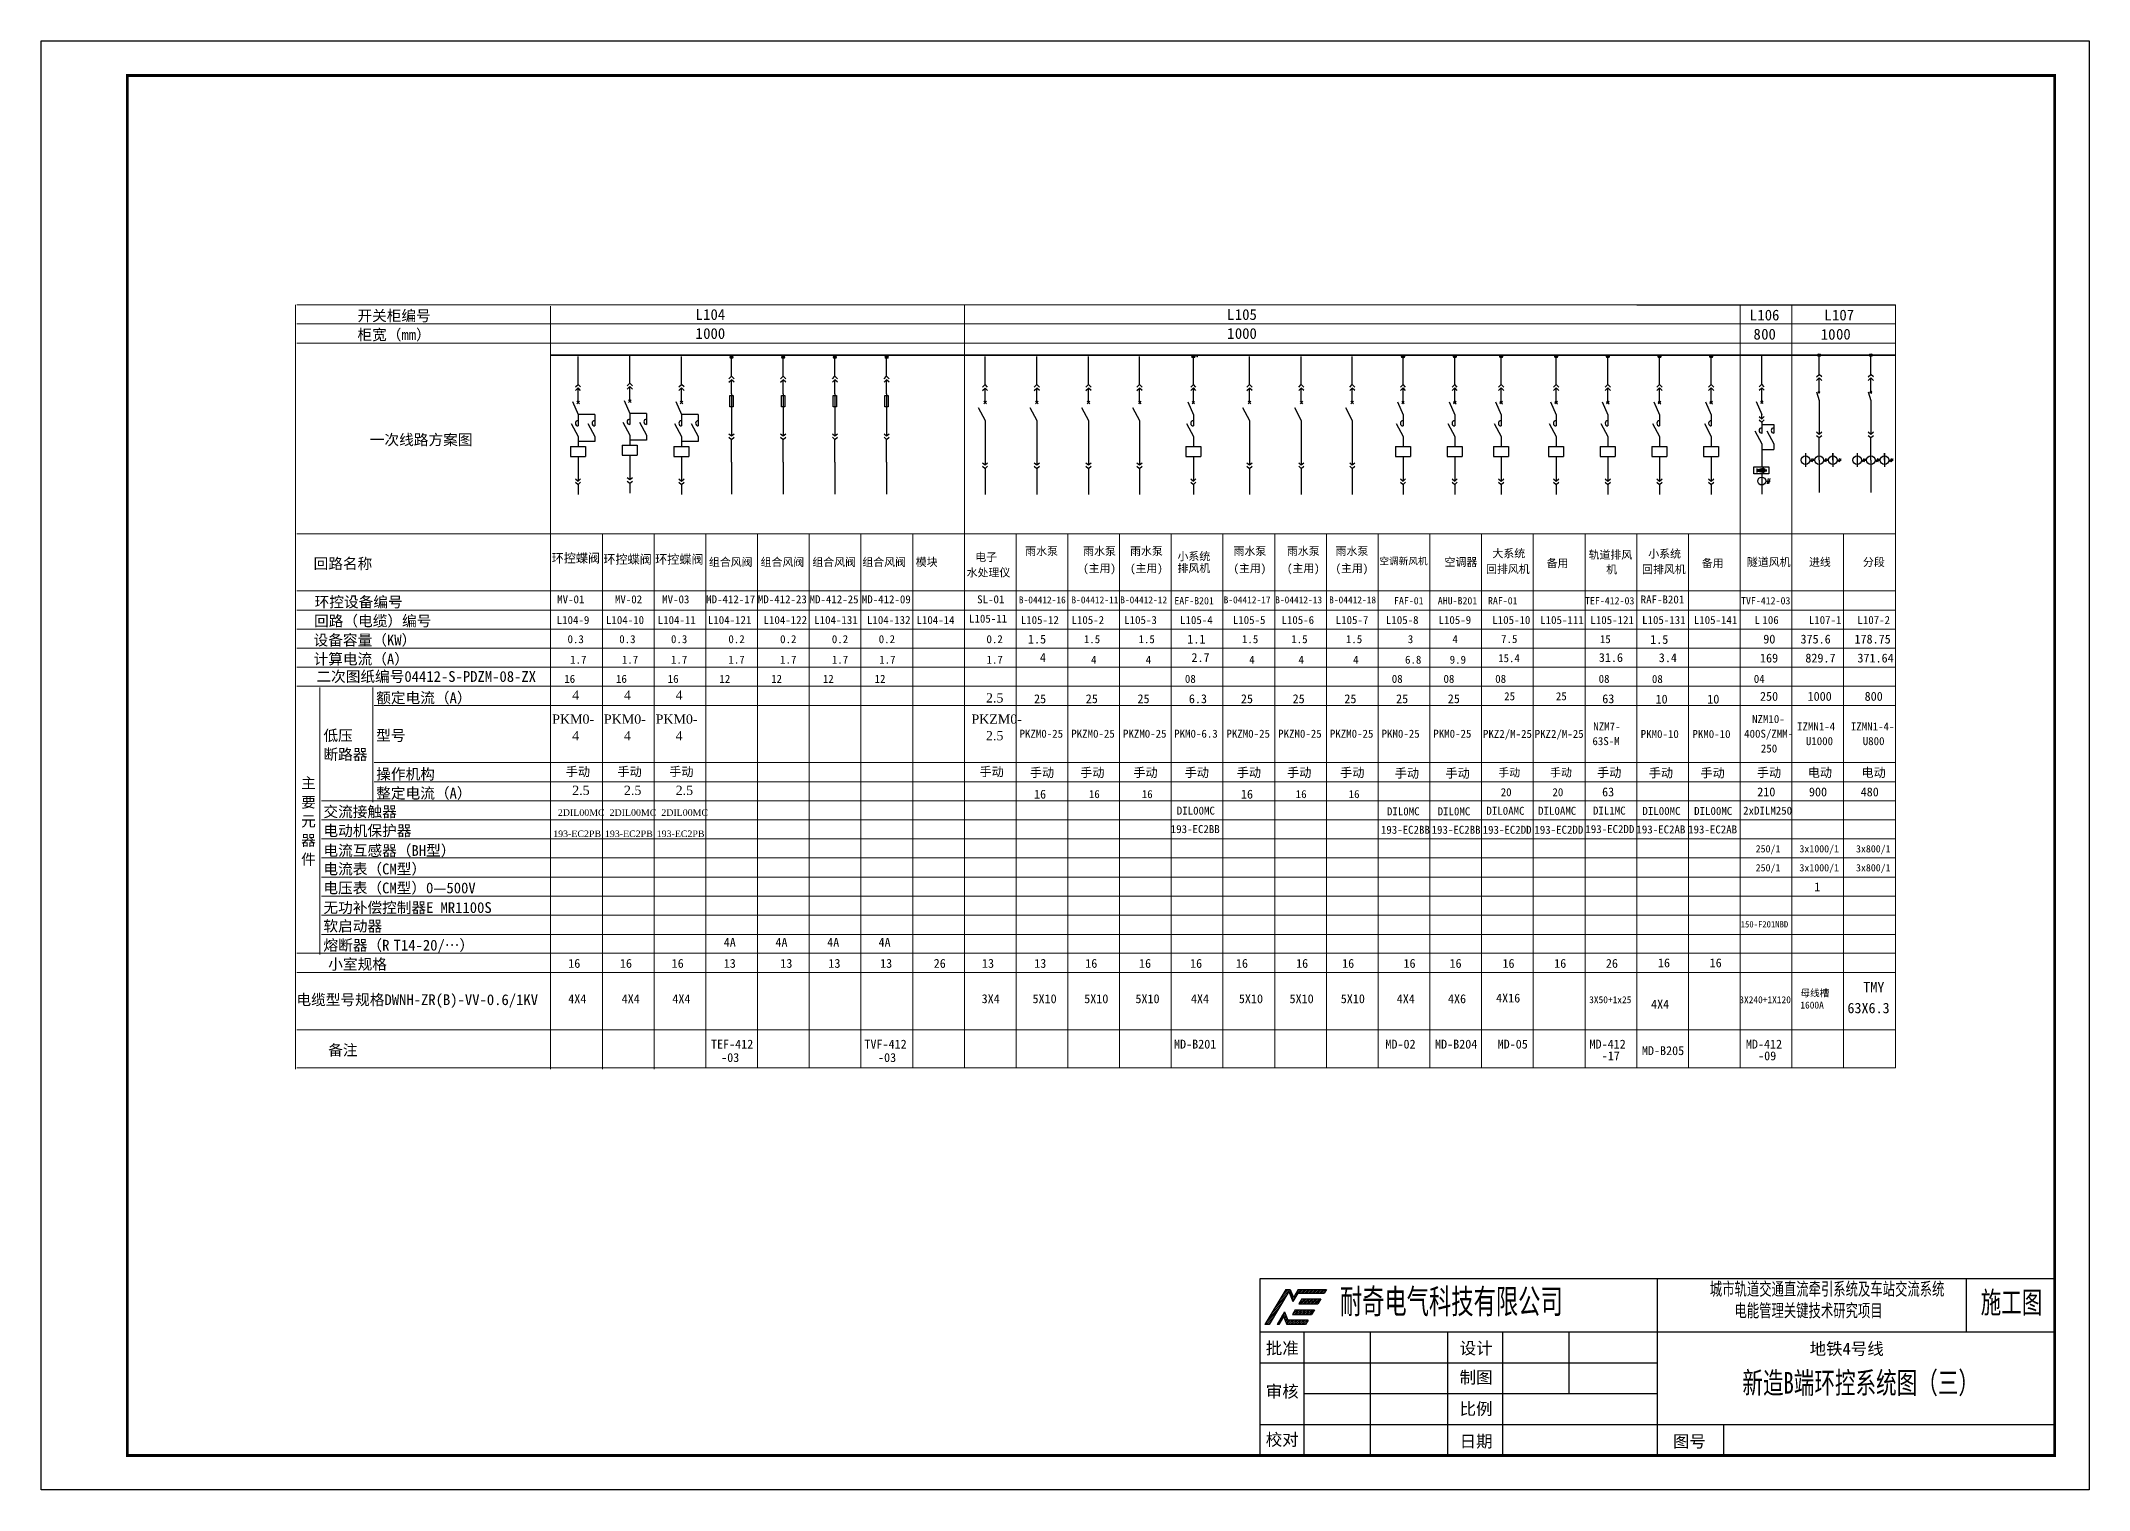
# Model space of a CAD drawing. Extents: x 816817 to 1086334, y -240990 to -224121.
# Drawn here: x 1074454 to 1086334, y -240990 to -232590 of the extents above; entities that cross this region are included whole.
import ezdxf
from ezdxf.enums import TextEntityAlignment as Align

# ---------------------------------------------------------------- set-up
doc = ezdxf.new("R2010")
doc.units = 0
doc.header["$LTSCALE"] = 100
doc.header["$MEASUREMENT"] = 0
doc.linetypes.add('AUSGEZOGEN', pattern=[0])
doc.linetypes.add('CONTINOUS', pattern=[2.5, 1.25, 0.25, 0.25, 0.25, 0.25, 0.25])
doc.layers.get('0').update_dxf_attribs({"color": 252, "linetype": 'CONTINUOUS'})
for name, color, linetype in [('SINGLELINE', 7, 'CONTINUOUS'), ('图框', 4, 'CONTINUOUS'), ('文字', 7, 'CONTINUOUS'), ('标注 @ 100', 7, 'CONTINUOUS')]:
    doc.layers.add(name, color=color, linetype=linetype)
doc.styles.add('HT', font='simhei.ttf')
doc.styles.get("Standard").update_dxf_attribs({"font": 'COMPLEX', "width": 0.666667, "bigfont": 'DXT'})
doc.styles.add('WEN', font='', dxfattribs={"width": 0.7})
doc.styles.add('WMF-Times New Roman0', font='times.ttf')
doc.styles.add('WMF-宋体1', font='')
doc.styles.get('WEN').set_extended_font_data('SimSun')
doc.styles.get('WMF-宋体1').set_extended_font_data('SimSun')
pattern_1 = [(45, (965297.757, -248823.082), (-26.60573, 26.60573), [])]

# ---------------------------------------------------------------- blocks, each defined once
blk = doc.blocks.new('图框')
at = {"layer": '图框'}
h = blk.add_hatch(dxfattribs=at)
h.set_pattern_fill('ANSI31', color=5, scale=11.850767)
h.set_pattern_definition(pattern_1)
h.paths.add_polyline_path([(1013864, -235026), (1013937, -234905), (1013353, -234905), (1013257, -234665), (1013039, -235026), (1013091, -235026), (1013227, -234800), (1013318, -235026)], flags=17)
h.paths.add_polyline_path([(1012684, -235026), (1012807, -235026), (1013380, -234075), (1013493, -234358), (1013636, -234122), (1014409, -234122), (1014474, -234014), (1013649, -234014), (1013511, -234242), (1013420, -234014), (1013294, -234014)])
h = blk.add_hatch(dxfattribs=at)
h.set_pattern_fill('ANSI31', color=256, scale=11.850767)
h.set_pattern_definition(pattern_1)
h.paths.add_polyline_path([(1014312, -234282), (1013758, -234282), (1013666, -234434), (1014220, -234434)])
h.paths.add_polyline_path([(1014121, -234599), (1013567, -234599), (1013483, -234738), (1014037, -234738)])
h = blk.add_hatch(dxfattribs=at)
h.set_pattern_fill('ANSI31', color=3, scale=11.850767)
h.set_pattern_definition(pattern_1)
h.paths.add_polyline_path([(1013758, -234282), (1013666, -234434), (1014220, -234434), (1014312, -234282)])
h.paths.add_polyline_path([(1013567, -234599), (1013483, -234738), (1014037, -234738), (1014121, -234599)])
for p, q in [((1012536, -233704), (1012536, -238826)), ((1013294, -234014), (1012684, -235026)), ((1013294, -234014), (1013417, -234014)), ((1013420, -234014), (1013511, -234242)), ((1013649, -234014), (1013511, -234242)), ((1013649, -234014), (1014474, -234014)), ((1014474, -234014), (1014409, -234122)), ((1024062, -233704), (1024062, -238826)), ((1033026, -233704), (1033026, -235240)), ((1035587, -238826), (1035587, -233704)), ((1013380, -234075), (1012807, -235026)), ((1013380, -234075), (1013493, -234358)), ((1013567, -234599), (1013483, -234738)), ((1013636, -234122), (1013493, -234358)), ((1013567, -234599), (1014121, -234599)), ((1013636, -234122), (1014409, -234122)), ((1013758, -234282), (1013666, -234434)), ((1013666, -234434), (1014220, -234434)), ((1013758, -234282), (1014312, -234282)), ((1014121, -234599), (1014037, -234738)), ((1014312, -234282), (1014220, -234434)), ((1012807, -235026), (1012684, -235026)), ((1013257, -234665), (1013039, -235026)), ((1013091, -235026), (1013039, -235026)), ((1013227, -234800), (1013091, -235026)), ((1013227, -234800), (1013318, -235026)), ((1013257, -234665), (1013353, -234905)), ((1013864, -235026), (1013318, -235026)), ((1013937, -234905), (1013353, -234905)), ((1013483, -234738), (1014037, -234738)), ((1013937, -234905), (1013864, -235026)), ((1012536, -235240), (1024062, -235240)), ((1013817, -235240), (1013817, -238826)), ((1015737, -235240), (1015737, -238826)), ((1017985, -235240), (1017985, -237033)), ((1019579, -235240), (1019579, -238826)), ((1021500, -235240), (1021500, -237033)), ((1024062, -235240), (1035587, -235240)), ((1012536, -236137), (1024062, -236137)), ((1013817, -237033), (1024062, -237033)), ((1024062, -237033), (1024062, -237033)), ((1012536, -237930), (1024062, -237930)), ((1024062, -237930), (1035587, -237930)), ((1025982, -237930), (1025982, -238826)), ((1012536, -238826), (1035587, -238826))]:
    blk.add_line(p, q, dxfattribs=at)
at = {"layer": '图框', "lineweight": 30}
for p, q in [((1035587, -233704), (1012536, -233704)), ((1012536, -233704), (1012536, -238826))]:
    blk.add_line(p, q, dxfattribs=at)
at = {"layer": '图框', "linetype": 'CONTINOUS'}
for p, q in [((1017985, -237033), (1017985, -238826)), ((1021500, -238826), (1021500, -238826))]:
    blk.add_line(p, q, dxfattribs=at)
at = {"layer": '图框', "color": 0, "ltscale": 0.2, "style": 'HT'}
for s, p in [('批准', (1012711, -235889)), ('设计', (1018334, -235889)), ('地铁4号线', (1028485, -235907)), ('制图', (1018334, -236736)), ('审核', (1012711, -237145)), ('比例', (1018334, -237647)), ('校对', (1012711, -238539)), ('日期', (1018334, -238589)), ('图号', (1024520, -238589))]:
    blk.add_text(s, height=350, dxfattribs=at).set_placement(p)
at = {"layer": '图框', "color": 0, "insert": (1014858, -234002), "char_height": 711.05, "attachment_point": 1}
blk.add_mtext_dynamic_manual_height_columns('{\\fSimSun|b0|i0|c134|p2;耐奇电气科技有限公司}', width=8427.24, gutter_width=12.5, heights=[0], dxfattribs=at)
blk = doc.blocks.new('A$C5E747298')
at = {"color": 7, "lineweight": 0, "style": 'WMF-宋体1'}
blk.add_text('  二次图纸编号04412-S-PDZM-08-ZX', height=3.1179, dxfattribs=at).set_placement((1.42, 1.28))
blk = doc.blocks.new('X2')
at = {"layer": 'SINGLELINE'}
for p, q in [((150.76, 253.71), (151.5, 254.45)), ((150.76, 252.72), (151.5, 253.46)), ((152.24, 253.71), (151.5, 254.45)), ((152.24, 252.72), (151.5, 253.46)), ((150.76, 237.79), (151.5, 237.15)), ((151.5, 237.15), (152.24, 237.79)), ((150.76, 236.8), (151.5, 236.16)), ((151.5, 236.16), (152.24, 236.8)), ((151.5, 229.61), (151.5, 236.3)), ((151.5, 229.61), (151.5, 220.26))]:
    blk.add_line(p, q, dxfattribs=at)
at = {"layer": 'SINGLELINE', "color": 7}
for points in [[(151.5, 254.45), (151.5, 260)], [(151.5, 250.1), (151.5, 253.46)], [(151.5, 249.4), (151.5, 253.46)], [(151.5, 249.4), (151.5, 237.15)]]:
    blk.add_lwpolyline(points, dxfattribs=at)
at = {"layer": 'SINGLELINE'}
blk.add_lwpolyline([(151.01, 248.92), (151.99, 248.92), (151.99, 245.63), (151.01, 245.63)], close=True, dxfattribs=at)
at = {"layer": 'SINGLELINE', "color": 7, "linetype": 'AUSGEZOGEN'}
for radius in [0.396, 0.198]:
    blk.add_circle((151.5, 260), radius, dxfattribs=at)
blk = doc.blocks.new('1231')
at = {"layer": 'SINGLELINE', "linetype": 'Continuous'}
for p, q in [((135.36, 251.06), (136.11, 251.81)), ((135.36, 250.06), (136.11, 250.81)), ((136.86, 251.06), (136.11, 251.81)), ((136.86, 250.06), (136.11, 250.81)), ((133.9, 233.84), (138.26, 233.84)), ((136.11, 236.74), (136.11, 233.84)), ((133.9, 230.93), (138.26, 230.93)), ((135.36, 224.47), (136.11, 223.82)), ((135.36, 223.47), (136.11, 222.82)), ((136.11, 223.82), (136.86, 224.47)), ((136.11, 222.82), (136.86, 223.47)), ((136.11, 222.82), (136.11, 222.78)), ((136.11, 222.82), (136.11, 219.92))]:
    blk.add_line(p, q, dxfattribs=at)
for points in [[(136.11, 251.81), (136.11, 259.92)], [(136.11, 246.71), (136.11, 250.81)], [(136.11, 247.42), (136.11, 250.81)], [(134.48, 246.79), (136.11, 243.04)], [(136.48, 246.94), (135.73, 246.19)], [(135.73, 246.94), (136.48, 246.19)], [(134.11, 240.49), (136.11, 236.74)], [(136.11, 243.04), (136.11, 239.8)], [(133.9, 233.84), (133.9, 230.93)], [(138.26, 233.84), (138.26, 230.93)], [(136.11, 230.93), (136.11, 223.82)]]:
    blk.add_lwpolyline(points, dxfattribs=at)
for radius in [0.4, 0.2]:
    blk.add_circle((136.11, 259.92), radius, dxfattribs=at)
blk.add_arc((136.11, 240.57), 0.768, 90, 270, dxfattribs=at)
blk.add_point((136.11, 259.92), dxfattribs=at)
blk = doc.blocks.new('A$C2BD677FE')
at = {"layer": 'SINGLELINE'}
for p, q in [((4.46, 33.45), (5.2, 34.19)), ((4.46, 32.46), (5.2, 33.2)), ((5.94, 33.45), (5.2, 34.19)), ((5.94, 32.46), (5.2, 33.2)), ((4.46, 17.53), (5.2, 16.9)), ((4.46, 16.54), (5.2, 15.91)), ((5.2, 16.9), (5.94, 17.53)), ((5.2, 15.91), (5.94, 16.54)), ((5.2, 9.35), (5.2, 16.04)), ((1.22, 11.33), (1.22, 7.37)), ((5.2, 9.35), (5.2, 0)), ((9.16, 11.33), (9.16, 7.37)), ((9.16, 9.35), (9.16, 11.33))]:
    blk.add_line(p, q, dxfattribs=at)
at = {"layer": 'SINGLELINE', "color": 7}
for points in [[(5.2, 34.19), (5.2, 39.74)], [(5.2, 29.84), (5.2, 33.2)], [(5.2, 29.14), (5.2, 33.2)], [(4.46, 29.14), (5.2, 26.67)], [(4.95, 29.24), (5.45, 28.75)], [(5.45, 29.24), (4.95, 28.75)], [(5.2, 26.67), (5.2, 16.9)], [(2.48, 9.35), (3.71, 9.35)], [(3.22, 9.84), (2.72, 8.85)], [(3.22, 8.85), (3.71, 9.84)], [(6.44, 9.35), (7.67, 9.35)], [(7.18, 9.84), (6.68, 8.85)], [(7.18, 8.85), (7.67, 9.84)], [(10.4, 9.35), (11.63, 9.35)], [(11.14, 9.84), (10.64, 8.85)], [(11.14, 8.85), (11.63, 9.84)]]:
    blk.add_lwpolyline(points, dxfattribs=at)
at = {"layer": 'SINGLELINE', "color": 7, "linetype": 'AUSGEZOGEN'}
for centre, radius in [((5.2, 39.74), 0.396), ((5.2, 39.74), 0.198), ((1.24, 9.35), 1.24), ((5.2, 9.35), 1.24), ((9.16, 9.35), 1.24)]:
    blk.add_circle(centre, radius, dxfattribs=at)

msp = doc.modelspace()

# ---------------------------------------------------------------- linework, layer by layer
for p, q in [((1083710, -234120), (1085210, -234120)), ((1079915, -234597), (1079930, -234582)), ((1079915, -234617), (1079930, -234602)), ((1079945, -234597), (1079930, -234582)), ((1079945, -234617), (1079930, -234602)), ((1080515, -234597), (1080530, -234582)), ((1080515, -234617), (1080530, -234602)), ((1080545, -234597), (1080530, -234582)), ((1080545, -234617), (1080530, -234602)), ((1080811, -234597), (1080826, -234582)), ((1080811, -234617), (1080826, -234602)), ((1080841, -234597), (1080826, -234582)), ((1080841, -234617), (1080826, -234602)), ((1081749, -234597), (1081764, -234582)), ((1081749, -234617), (1081764, -234602)), ((1081779, -234597), (1081764, -234582)), ((1081779, -234617), (1081764, -234602)), ((1077666, -234756), (1077569, -234756)), ((1077966, -234749), (1077869, -234749)), ((1078266, -234756), (1078169, -234756)), ((1079930, -234790), (1079930, -234906)), ((1080530, -234790), (1080530, -234906)), ((1080826, -234790), (1080826, -234906)), ((1081764, -234790), (1081764, -234906)), ((1084435, -234780), (1084435, -234755)), ((1077666, -234911), (1077569, -234911)), ((1077966, -234904), (1077869, -234904)), ((1078266, -234911), (1078169, -234911)), ((1079915, -235035), (1079930, -235048)), ((1079915, -235055), (1079930, -235068)), ((1079930, -235048), (1079945, -235035)), ((1079930, -235068), (1079945, -235055)), ((1079930, -235068), (1079930, -235220)), ((1079930, -235068), (1079930, -235069)), ((1080515, -235035), (1080530, -235048)), ((1080515, -235055), (1080530, -235068)), ((1080530, -235048), (1080545, -235035)), ((1080530, -235068), (1080545, -235055)), ((1080530, -235068), (1080530, -235220)), ((1080530, -235068), (1080530, -235069)), ((1080811, -235035), (1080826, -235048)), ((1080811, -235055), (1080826, -235068)), ((1080826, -235048), (1080841, -235035)), ((1080826, -235068), (1080841, -235055)), ((1080826, -235068), (1080826, -235220)), ((1080826, -235068), (1080826, -235069)), ((1081749, -235035), (1081764, -235048)), ((1081749, -235055), (1081764, -235068)), ((1081764, -235048), (1081779, -235035)), ((1081764, -235068), (1081779, -235055)), ((1081764, -235068), (1081764, -235220)), ((1081764, -235068), (1081764, -235069))]:
    msp.add_line(p, q)
at = {"color": 1}
for p, q in [((1080215, -234597), (1080230, -234582)), ((1080215, -234617), (1080230, -234602)), ((1080245, -234597), (1080230, -234582)), ((1080245, -234617), (1080230, -234602)), ((1081449, -234597), (1081464, -234582)), ((1081449, -234617), (1081464, -234602)), ((1081479, -234597), (1081464, -234582)), ((1081479, -234617), (1081464, -234602)), ((1080230, -234790), (1080230, -234906)), ((1081464, -234790), (1081464, -234906)), ((1080215, -235035), (1080230, -235048)), ((1080215, -235055), (1080230, -235068)), ((1080230, -235048), (1080245, -235035)), ((1080230, -235068), (1080245, -235055)), ((1080230, -235068), (1080230, -235220)), ((1080230, -235068), (1080230, -235069)), ((1081449, -235035), (1081464, -235048)), ((1081449, -235055), (1081464, -235068)), ((1081464, -235048), (1081479, -235035)), ((1081464, -235068), (1081479, -235055)), ((1081464, -235068), (1081464, -235220)), ((1081464, -235068), (1081464, -235069))]:
    msp.add_line(p, q, dxfattribs=at)
at = {"color": 7}
for p, q in [((1082045, -234597), (1082060, -234582)), ((1082045, -234617), (1082060, -234602)), ((1082075, -234597), (1082060, -234582)), ((1082075, -234617), (1082060, -234602)), ((1082060, -234790), (1082060, -234906)), ((1082045, -235035), (1082060, -235048)), ((1082045, -235055), (1082060, -235068)), ((1082060, -235048), (1082075, -235035)), ((1082060, -235068), (1082075, -235055)), ((1082060, -235068), (1082060, -235220)), ((1082060, -235068), (1082060, -235069))]:
    msp.add_line(p, q, dxfattribs=at)
at = {"color": 7, "lineweight": 0}
for points in [[(1075931, -234120), (1075931, -238550)], [(1075938, -234120), (1083710, -234120)], [(1077410, -234127), (1077410, -238550)], [(1085210, -234120), (1085210, -238543)], [(1075938, -234230), (1085210, -234230)], [(1075938, -234341), (1085210, -234341)], [(1075938, -235447), (1085210, -235447)], [(1077410, -235447), (1077410, -238543)], [(1077710, -235447), (1077710, -238543)], [(1077710, -235447), (1077710, -238543)], [(1077710, -235454), (1077710, -238550)], [(1078010, -235447), (1078010, -238543)], [(1078010, -235454), (1078010, -238550)], [(1078310, -235447), (1078310, -238543)], [(1078310, -235447), (1078310, -238543)], [(1078610, -235447), (1078610, -238543)], [(1078910, -235447), (1078910, -238543)], [(1079210, -235447), (1079210, -238543)], [(1079510, -235447), (1079510, -238543)], [(1079510, -235447), (1079510, -237769)], [(1080110, -235447), (1080110, -238543)], [(1080410, -235447), (1080410, -238543)], [(1080710, -235447), (1080710, -238543)], [(1081010, -235447), (1081010, -238543)], [(1081310, -235447), (1081310, -238543)], [(1081610, -235447), (1081610, -238543)], [(1081910, -235447), (1081910, -238543)], [(1082210, -235447), (1082210, -238543)], [(1082510, -235447), (1082510, -238543)], [(1082810, -235447), (1082810, -238543)], [(1083110, -235447), (1083110, -238543)], [(1083410, -235447), (1083410, -238543)], [(1084910, -235447), (1084910, -238543)], [(1075938, -235778), (1085210, -235778)], [(1075938, -235889), (1085210, -235889)], [(1075938, -235999), (1085210, -235999)], [(1075938, -236110), (1085210, -236110)], [(1075938, -236221), (1085210, -236221)], [(1075938, -236331), (1085210, -236331)], [(1076072, -236338), (1076072, -237886)], [(1076379, -236338), (1076379, -237002)], [(1076386, -236442), (1085210, -236442)], [(1076386, -236773), (1085210, -236773)], [(1076386, -236884), (1085210, -236884)], [(1076080, -236995), (1085210, -236995)], [(1076080, -237105), (1085210, -237105)], [(1076080, -237216), (1085210, -237216)], [(1076080, -237326), (1085210, -237326)], [(1076080, -237437), (1085210, -237437)], [(1076080, -237547), (1085210, -237547)], [(1076080, -237658), (1085210, -237658)], [(1076080, -237769), (1085210, -237769)], [(1080110, -237769), (1080110, -238543)], [(1075938, -237879), (1085210, -237879)], [(1075938, -237990), (1085210, -237990)], [(1075938, -238322), (1085210, -238322)], [(1075938, -238543), (1085210, -238543)]]:
    msp.add_lwpolyline(points, dxfattribs=at)
at = {"color": 1, "lineweight": 0}
for points in [[(1079810, -234120), (1079810, -235882)], [(1084310, -234120), (1084310, -238543)], [(1084610, -234120), (1084610, -238543)], [(1079810, -235884), (1079810, -238543)]]:
    msp.add_lwpolyline(points, dxfattribs=at)
for points in [[(1079930, -234582), (1079930, -234420)], [(1080530, -234582), (1080530, -234420)], [(1080826, -234582), (1080826, -234420)], [(1081764, -234582), (1081764, -234420)], [(1079930, -234670), (1079930, -234602)], [(1079930, -234684), (1079930, -234602)], [(1080530, -234670), (1080530, -234602)], [(1080530, -234684), (1080530, -234602)], [(1080826, -234670), (1080826, -234602)], [(1080826, -234684), (1080826, -234602)], [(1081764, -234670), (1081764, -234602)], [(1081764, -234684), (1081764, -234602)], [(1079890, -234715), (1079930, -234790)], [(1079938, -234679), (1079923, -234694)], [(1079923, -234679), (1079938, -234694)], [(1080490, -234715), (1080530, -234790)], [(1080538, -234679), (1080523, -234694)], [(1080523, -234679), (1080538, -234694)], [(1080786, -234715), (1080826, -234790)], [(1080819, -234679), (1080834, -234694)], [(1080834, -234679), (1080819, -234694)], [(1081724, -234715), (1081764, -234790)], [(1081757, -234679), (1081772, -234694)], [(1081772, -234679), (1081757, -234694)], [(1079930, -234906), (1079930, -235048)], [(1080530, -234906), (1080530, -235048)], [(1080826, -234906), (1080826, -235048)], [(1081764, -234906), (1081764, -235048)]]:
    msp.add_lwpolyline(points)
at = {"color": 1}
for points in [[(1080230, -234582), (1080230, -234420)], [(1081464, -234582), (1081464, -234420)], [(1080230, -234670), (1080230, -234602)], [(1080230, -234684), (1080230, -234602)], [(1081464, -234684), (1081464, -234602)], [(1081464, -234670), (1081464, -234602)], [(1080190, -234715), (1080230, -234790)], [(1080238, -234679), (1080223, -234694)], [(1080223, -234679), (1080238, -234694)], [(1081424, -234715), (1081464, -234790)], [(1081472, -234679), (1081457, -234694)], [(1081457, -234679), (1081472, -234694)], [(1080230, -234906), (1080230, -235048)], [(1081464, -234906), (1081464, -235048)]]:
    msp.add_lwpolyline(points, dxfattribs=at)
at = {"color": 7}
for points in [[(1082060, -234582), (1082060, -234420)], [(1082060, -234670), (1082060, -234602)], [(1082060, -234684), (1082060, -234602)], [(1082020, -234715), (1082060, -234790)], [(1082067, -234679), (1082052, -234694)], [(1082052, -234679), (1082067, -234694)], [(1082060, -234906), (1082060, -235048)]]:
    msp.add_lwpolyline(points, dxfattribs=at)
at = {"lineweight": 0}
for points in [[(1083710, -235447), (1083710, -238543)], [(1084010, -235447), (1084010, -238543)]]:
    msp.add_lwpolyline(points, dxfattribs=at)
for radius in [8, 4]:
    msp.add_circle((1082355, -234420), radius)
for p in [(1081161, -234420), (1082355, -234420)]:
    msp.add_point(p)
at = {"layer": 'SINGLELINE', "linetype": 'Continuous'}
for p, q in [((1077554, -234596), (1077569, -234581)), ((1077554, -234616), (1077569, -234601)), ((1077584, -234596), (1077569, -234581)), ((1077584, -234616), (1077569, -234601)), ((1077854, -234589), (1077869, -234574)), ((1077854, -234609), (1077869, -234594)), ((1077884, -234589), (1077869, -234574)), ((1077884, -234609), (1077869, -234594)), ((1078154, -234596), (1078169, -234581)), ((1078154, -234616), (1078169, -234601)), ((1078184, -234596), (1078169, -234581)), ((1078184, -234616), (1078169, -234601)), ((1084420, -234595), (1084435, -234580)), ((1084420, -234615), (1084435, -234600)), ((1084450, -234595), (1084435, -234580)), ((1084450, -234615), (1084435, -234600)), ((1084420, -234767), (1084435, -234780)), ((1084420, -234787), (1084435, -234800)), ((1084435, -234780), (1084450, -234767)), ((1084435, -234800), (1084450, -234787)), ((1077525, -234940), (1077612, -234940)), ((1077569, -234882), (1077569, -234940)), ((1077666, -234882), (1077666, -234911)), ((1077825, -234933), (1077912, -234933)), ((1077869, -234875), (1077869, -234933)), ((1077966, -234875), (1077966, -234904)), ((1078125, -234940), (1078212, -234940)), ((1078169, -234882), (1078169, -234940)), ((1078266, -234882), (1078266, -234911)), ((1084435, -234925), (1084435, -235041)), ((1084506, -234925), (1084506, -234959)), ((1077525, -234998), (1077612, -234998)), ((1077825, -234991), (1077912, -234991)), ((1078125, -234998), (1078212, -234998)), ((1077554, -235128), (1077569, -235141)), ((1077554, -235148), (1077569, -235161)), ((1077569, -235141), (1077584, -235128)), ((1077569, -235161), (1077584, -235148)), ((1077569, -235161), (1077569, -235219)), ((1077569, -235161), (1077569, -235162)), ((1077854, -235121), (1077869, -235133)), ((1077854, -235141), (1077869, -235153)), ((1077869, -235133), (1077884, -235121)), ((1077869, -235153), (1077884, -235141)), ((1077869, -235153), (1077869, -235212)), ((1077869, -235153), (1077869, -235154)), ((1078154, -235128), (1078169, -235141)), ((1078154, -235148), (1078169, -235161)), ((1078169, -235141), (1078184, -235128)), ((1078169, -235161), (1078184, -235148)), ((1078169, -235161), (1078169, -235219)), ((1078169, -235161), (1078169, -235162)), ((1084435, -235159), (1084435, -235218)), ((1084435, -235179), (1084435, -235180))]:
    msp.add_line(p, q, dxfattribs=at)
at = {"layer": 'SINGLELINE'}
for p, q in [((1084434, -234813), (1084506, -234813)), ((1084434, -234959), (1084506, -234959)), ((1084406, -235068), (1084406, -235091)), ((1084458, -235141), (1084484, -235141)), ((1084473, -235127), (1084466, -235157)), ((1084482, -235127), (1084475, -235157))]:
    msp.add_line(p, q, dxfattribs=at)
at = {"layer": 'SINGLELINE', "lineweight": 100}
for p, q in [((1084406, -235080), (1084449, -235069)), ((1084449, -235090), (1084406, -235080)), ((1084406, -235080), (1084464, -235080)), ((1084449, -235069), (1084449, -235090))]:
    msp.add_line(p, q, dxfattribs=at)
at = {"layer": 'SINGLELINE', "const_width": 10}
for points in [[(1077411, -234412), (1077561, -234412)], [(1077711, -234412), (1077561, -234412)], [(1077561, -234412), (1077711, -234412)], [(1077561, -234412), (1077711, -234412)], [(1077711, -234412), (1077861, -234412)], [(1077861, -234412), (1078011, -234412)], [(1078011, -234412), (1078161, -234412)], [(1078311, -234412), (1078161, -234412)], [(1078161, -234412), (1078311, -234412)], [(1078161, -234412), (1078311, -234412)], [(1078311, -234412), (1078461, -234412)], [(1078461, -234412), (1078611, -234412)], [(1078611, -234412), (1078761, -234412)], [(1078761, -234412), (1078911, -234412)], [(1078911, -234412), (1079061, -234412)], [(1079061, -234412), (1079211, -234412)], [(1079211, -234412), (1079511, -234412)], [(1079511, -234412), (1079811, -234412)], [(1079811, -234412), (1079961, -234412)], [(1079898, -234412), (1080261, -234412)], [(1080261, -234412), (1080411, -234412)], [(1080411, -234412), (1081901, -234412)], [(1081901, -234412), (1085210, -234412)]]:
    msp.add_lwpolyline(points, dxfattribs=at)
at = {"layer": 'SINGLELINE', "linetype": 'Continuous'}
for points in [[(1077569, -234581), (1077569, -234419)], [(1077869, -234574), (1077869, -234412)], [(1078169, -234581), (1078169, -234419)], [(1084435, -234580), (1084435, -234418)], [(1077569, -234683), (1077569, -234601)], [(1077569, -234669), (1077569, -234601)], [(1077869, -234662), (1077869, -234594)], [(1077869, -234676), (1077869, -234594)], [(1078169, -234683), (1078169, -234601)], [(1078169, -234669), (1078169, -234601)], [(1084435, -234668), (1084435, -234600)], [(1084435, -234682), (1084435, -234600)], [(1077537, -234681), (1077569, -234756)], [(1077562, -234678), (1077577, -234693)], [(1077577, -234678), (1077562, -234693)], [(1077837, -234674), (1077869, -234749)], [(1077877, -234671), (1077862, -234686)], [(1077862, -234671), (1077877, -234686)], [(1078137, -234681), (1078169, -234756)], [(1078162, -234678), (1078177, -234693)], [(1078177, -234678), (1078162, -234693)], [(1084402, -234680), (1084435, -234755)], [(1084427, -234677), (1084442, -234692)], [(1084442, -234677), (1084427, -234692)], [(1077529, -234807), (1077569, -234882)], [(1077569, -234756), (1077569, -234821)], [(1077626, -234807), (1077666, -234882)], [(1077666, -234756), (1077666, -234821)], [(1077829, -234800), (1077869, -234875)], [(1077869, -234749), (1077869, -234814)], [(1077926, -234800), (1077966, -234875)], [(1077966, -234749), (1077966, -234814)], [(1078129, -234807), (1078169, -234882)], [(1078169, -234756), (1078169, -234821)], [(1078226, -234807), (1078266, -234882)], [(1078266, -234756), (1078266, -234821)], [(1084395, -234850), (1084435, -234925)], [(1084435, -234800), (1084435, -234865)], [(1084465, -234850), (1084505, -234925)], [(1084506, -234813), (1084506, -234863)], [(1077525, -234940), (1077525, -234998)], [(1077612, -234940), (1077612, -234998)], [(1077825, -234933), (1077825, -234991)], [(1077912, -234933), (1077912, -234991)], [(1078125, -234940), (1078125, -234998)], [(1078212, -234940), (1078212, -234998)], [(1077569, -234998), (1077569, -235141)], [(1077869, -234991), (1077869, -235133)], [(1078169, -234998), (1078169, -235141)], [(1084435, -235041), (1084435, -235059)], [(1084435, -235100), (1084435, -235183)]]:
    msp.add_lwpolyline(points, dxfattribs=at)
at = {"layer": 'SINGLELINE'}
msp.add_lwpolyline([(1084390, -235059), (1084477, -235059), (1084477, -235100), (1084390, -235100)], close=True, dxfattribs=at)
msp.add_circle((1084435, -235141), 23.1, dxfattribs=at)
at = {"layer": 'SINGLELINE', "linetype": 'Continuous'}
for centre in [(1077569, -234806), (1077666, -234806), (1077869, -234798), (1077966, -234798), (1078169, -234806), (1078266, -234806), (1084435, -234848), (1084505, -234848)]:
    msp.add_arc(centre, 15.4, 90, 270, dxfattribs=at)
at = {"layer": '图框'}
msp.add_lwpolyline([(1074454, -232590), (1086334, -232590), (1086334, -240990), (1074454, -240990)], close=True, dxfattribs=at)
at = {"layer": '图框', "const_width": 16}
msp.add_lwpolyline([(1074954, -232790), (1086134, -232790), (1086134, -240790), (1074954, -240790)], close=True, dxfattribs=at)

# ---------------------------------------------------------------- block references
at = {"xscale": 20, "yscale": 20, "zscale": 20}
for name, p in [('X2', (1075429, -239623)), ('X2', (1075729, -239623)), ('X2', (1076029, -239623)), ('X2', (1076329, -239623)), ('1231', (1078416, -239618)), ('1231', (1079632, -239618)), ('1231', (1079932, -239618)), ('1231', (1080201, -239618)), ('1231', (1080520, -239618)), ('1231', (1080820, -239618)), ('1231', (1081120, -239618)), ('1231', (1081420, -239618)), ('A$C5E747298', (1075938, -236331))]:
    msp.add_blockref(name, p, dxfattribs=at)
at = {"layer": 'SINGLELINE', "xscale": 20, "yscale": 20, "zscale": 20}
for p in [(1084664, -235207), (1084964, -235207)]:
    msp.add_blockref('A$C2BD677FE', p, dxfattribs=at)
at = {"layer": '图框', "color": 0, "linetype": 'CONTINOUS', "xscale": 0.1999999999534339, "yscale": 0.1999999999970896, "zscale": 0.2}
msp.add_blockref('图框', (879016, -193025), dxfattribs=at)

# ---------------------------------------------------------------- texts
at = {"color": 7, "lineweight": 0}
for s, height, style, p in [('        开关柜编号', 62.36, 'WMF-宋体1', (1075950, -234214)), ('L', 62.4, 'WMF-宋体1', (1078250, -234207)), ('104', 62.4, 'WMF-宋体1', (1078295, -234207)), ('L', 62.4, 'WMF-宋体1', (1081333, -234207)), ('105', 62.4, 'WMF-宋体1', (1081379, -234207)), ('L', 62.4, 'WMF-宋体1', (1084365, -234210)), ('106', 62.4, 'WMF-宋体1', (1084410, -234210)), ('L', 62.4, 'WMF-宋体1', (1084798, -234210)), ('107', 62.4, 'WMF-宋体1', (1084843, -234210)), ('        柜宽（mm）', 62.36, 'WMF-宋体1', (1075950, -234324)), ('1', 62.4, 'WMF-宋体1', (1078250, -234317)), ('000', 62.4, 'WMF-宋体1', (1078295, -234317)), ('1', 62.4, 'WMF-宋体1', (1081333, -234317)), ('000', 62.4, 'WMF-宋体1', (1081379, -234317)), ('8', 62.4, 'WMF-宋体1', (1084387, -234321)), ('00', 62.4, 'WMF-宋体1', (1084432, -234321)), ('10', 62.4, 'WMF-宋体1', (1084778, -234322)), ('00', 62.4, 'WMF-宋体1', (1084866, -234321)), ('一次线路方案图', 62.4, 'WMF-宋体1', (1076361, -234933)), ('  回路名称', 62.4, 'WMF-宋体1', (1075950, -235651)), ('环控蝶阀', 51.5, 'WMF-宋体1', (1077416, -235614)), ('环控蝶阀', 51.5, 'WMF-宋体1', (1077716, -235621)), ('环控蝶阀', 51.5, 'WMF-宋体1', (1078016, -235621)), ('电子', 46.4, 'WMF-宋体1', (1079873, -235605)), ('雨水泵', 46.4, 'WMF-宋体1', (1080499, -235571)), ('雨水泵', 46.4, 'WMF-宋体1', (1080771, -235571)), ('小系统', 46.4, 'WMF-宋体1', (1081046, -235601)), ('雨水泵', 46.4, 'WMF-宋体1', (1081681, -235571)), ('雨水泵', 46.4, 'WMF-宋体1', (1081963, -235571)), ('空调新风机', 40, 'WMF-宋体1', (1082217, -235625)), ('大系统', 46.4, 'WMF-宋体1', (1082873, -235584)), ('轨道排风', 46.4, 'WMF-宋体1', (1083431, -235592)), ('小系统', 46.4, 'WMF-宋体1', (1083777, -235586)), ('组合风阀', 46.4, 'WMF-宋体1', (1078328, -235634)), ('组合风阀', 46.4, 'WMF-宋体1', (1078628, -235634)), ('组合风阀', 46.4, 'WMF-宋体1', (1078928, -235634)), ('组合风阀', 46.4, 'WMF-宋体1', (1079218, -235634)), ('模块', 46.4, 'WMF-宋体1', (1079528, -235634)), ('水处理仪', 46.4, 'WMF-宋体1', (1079823, -235695)), ('(主用)', 46.4, 'WMF-宋体1', (1080499, -235670)), ('(主用)', 46.4, 'WMF-宋体1', (1080771, -235670)), ('排风机', 46.4, 'WMF-宋体1', (1081046, -235670)), ('(主用)', 46.4, 'WMF-宋体1', (1081681, -235670)), ('(主用)', 46.4, 'WMF-宋体1', (1081963, -235670)), ('空调器', 46.4, 'WMF-宋体1', (1082595, -235634)), ('回排风机', 46.4, 'WMF-宋体1', (1082836, -235675)), ('备用', 46.4, 'WMF-宋体1', (1083187, -235641)), ('机', 46.4, 'WMF-宋体1', (1083533, -235677)), ('回排风机', 46.4, 'WMF-宋体1', (1083741, -235676)), ('备用', 46.4, 'WMF-宋体1', (1084087, -235641)), ('隧道风机', 46.4, 'WMF-宋体1', (1084349, -235634)), ('进线', 46.4, 'WMF-宋体1', (1084709, -235634)), ('分段', 46.4, 'WMF-宋体1', (1085022, -235634)), ('环控设备编号', 62.4, 'WMF-宋体1', (1076041, -235873)), ('MV-01', 46.4, 'WMF-宋体1', (1077448, -235850)), ('MV-02', 46.4, 'WMF-宋体1', (1077783, -235850)), ('MV-03', 46.4, 'WMF-宋体1', (1078057, -235850)), ('MD-412-17', 46.4, 'WMF-宋体1', (1078312, -235850)), ('MD-412-23', 46.4, 'WMF-宋体1', (1078612, -235850)), ('MD-412-25', 46.4, 'WMF-宋体1', (1078912, -235850)), ('MD-412-09', 46.4, 'WMF-宋体1', (1079215, -235850)), ('SL-01', 46.4, 'WMF-宋体1', (1079884, -235850)), ('B-04412-11', 40, 'WMF-宋体1', (1080431, -235850)), ('B-04412-12', 40, 'WMF-宋体1', (1080714, -235850)), ('EAF-B201', 42.1, 'WMF-宋体1', (1081028, -235856)), ('B-04412-13', 40, 'WMF-宋体1', (1081613, -235850)), ('B-04412-18', 40, 'WMF-宋体1', (1081926, -235850)), ('FAF-01', 42.1, 'WMF-宋体1', (1082302, -235856)), ('AHU-B201', 42.1, 'WMF-宋体1', (1082556, -235856)), ('RAF-01', 42.1, 'WMF-宋体1', (1082847, -235856)), ('TEF-412-03', 42.1, 'WMF-宋体1', (1083410, -235856)), ('RAF-B201', 46.4, 'WMF-宋体1', (1083733, -235851)), ('TVF-412-03', 42.1, 'WMF-宋体1', (1084315, -235856)), (' 回路（电缆）编号', 62.4, 'WMF-宋体1', (1075995, -235983)), ('L104-9', 46.4, 'WMF-宋体1', (1077445, -235970)), ('L104-10', 46.4, 'WMF-宋体1', (1077731, -235970)), ('L104-11', 46.4, 'WMF-宋体1', (1078031, -235970)), ('L104-121', 46.4, 'WMF-宋体1', (1078322, -235970)), ('L104-122', 46.4, 'WMF-宋体1', (1078645, -235970)), ('L104-131', 46.4, 'WMF-宋体1', (1078939, -235970)), ('L104-132', 46.4, 'WMF-宋体1', (1079245, -235970)), ('L104-14', 46.4, 'WMF-宋体1', (1079532, -235970)), ('L105-11', 46.4, 'WMF-宋体1', (1079837, -235962)), ('L105-12', 46.4, 'WMF-宋体1', (1080137, -235970)), ('L105-2', 46.4, 'WMF-宋体1', (1080431, -235970)), ('L105-3', 46.4, 'WMF-宋体1', (1080737, -235970)), ('L105-4', 46.4, 'WMF-宋体1', (1081061, -235970)), ('L105-5', 46.4, 'WMF-宋体1', (1081367, -235970)), ('L105-6', 46.4, 'WMF-宋体1', (1081649, -235970)), ('L105-7', 46.4, 'WMF-宋体1', (1081964, -235970)), ('L105-8', 46.4, 'WMF-宋体1', (1082255, -235970)), ('L105-9', 46.4, 'WMF-宋体1', (1082560, -235970)), ('L105-10', 46.4, 'WMF-宋体1', (1082872, -235970)), ('L105-111', 46.4, 'WMF-宋体1', (1083150, -235970)), ('L105-121', 46.4, 'WMF-宋体1', (1083441, -235970)), ('L105-131', 46.4, 'WMF-宋体1', (1083741, -235970)), ('L105-141', 46.4, 'WMF-宋体1', (1084041, -235970)), ('L', 46.4, 'WMF-宋体1', (1084393, -235970)), ('106', 46.4, 'WMF-宋体1', (1084439, -235970)), ('L107-1', 46.4, 'WMF-宋体1', (1084708, -235970)), ('L107-2', 46.4, 'WMF-宋体1', (1084990, -235970)), ('  设备容量（KW）', 62.4, 'WMF-宋体1', (1075950, -236094)), ('0.3', 46.4, 'WMF-宋体1', (1077508, -236081)), ('0.3', 46.4, 'WMF-宋体1', (1077808, -236081)), ('0.3', 46.4, 'WMF-宋体1', (1078108, -236081)), ('0.2', 46.4, 'WMF-宋体1', (1078441, -236081)), ('0.2', 46.4, 'WMF-宋体1', (1078741, -236081)), ('0.2', 46.4, 'WMF-宋体1', (1079041, -236081)), ('0.2', 46.4, 'WMF-宋体1', (1079313, -236081)), ('0.2', 46.4, 'WMF-宋体1', (1079938, -236081)), ('1.5', 51.5, 'WMF-宋体1', (1080179, -236083)), ('1.5', 46.4, 'WMF-宋体1', (1080503, -236081)), ('1.5', 46.4, 'WMF-宋体1', (1080820, -236081)), ('1.1', 51.5, 'WMF-宋体1', (1081103, -236083)), ('1.5', 46.4, 'WMF-宋体1', (1081420, -236081)), ('1.5', 46.4, 'WMF-宋体1', (1081706, -236081)), ('1.5', 46.4, 'WMF-宋体1', (1082023, -236081)), ('3', 46.4, 'WMF-宋体1', (1082382, -236081)), ('4', 46.4, 'WMF-宋体1', (1082641, -236081)), ('7.5', 46.4, 'WMF-宋体1', (1082923, -236080)), ('15', 46.4, 'WMF-宋体1', (1083496, -236081)), ('1.5', 51.5, 'WMF-宋体1', (1083788, -236085)), ('90', 51.5, 'WMF-宋体1', (1084444, -236083)), ('375.6', 51.5, 'WMF-宋体1', (1084660, -236083)), ('178.75', 51.5, 'WMF-宋体1', (1084973, -236083)), ('  计算电流（A）', 62.4, 'WMF-宋体1', (1075950, -236204)), ('1.7', 46.4, 'WMF-宋体1', (1077523, -236200)), ('1.7', 46.4, 'WMF-宋体1', (1077823, -236200)), ('1.7', 46.4, 'WMF-宋体1', (1078108, -236200)), ('1.7', 46.4, 'WMF-宋体1', (1078441, -236200)), ('1.7', 46.4, 'WMF-宋体1', (1078741, -236200)), ('1.7', 46.4, 'WMF-宋体1', (1079041, -236200)), ('1.7', 46.4, 'WMF-宋体1', (1079316, -236200)), ('1.7', 46.4, 'WMF-宋体1', (1079938, -236200)), ('4', 51.5, 'WMF-宋体1', (1080248, -236190)), ('4', 46.4, 'WMF-宋体1', (1080545, -236200)), ('4', 46.4, 'WMF-宋体1', (1080862, -236200)), ('2.7', 51.5, 'WMF-宋体1', (1081127, -236190)), ('4', 46.4, 'WMF-宋体1', (1081462, -236200)), ('4', 46.4, 'WMF-宋体1', (1081748, -236200)), ('4', 46.4, 'WMF-宋体1', (1082065, -236200)), ('6.8', 46.4, 'WMF-宋体1', (1082366, -236200)), ('9.9', 46.4, 'WMF-宋体1', (1082625, -236200)), ('15.4', 46.4, 'WMF-宋体1', (1082906, -236191)), ('31.6', 51.5, 'WMF-宋体1', (1083490, -236190)), ('3.4', 51.5, 'WMF-宋体1', (1083838, -236191)), ('169', 51.5, 'WMF-宋体1', (1084425, -236193)), ('829.7', 51.5, 'WMF-宋体1', (1084688, -236193)), ('371.64', 51.5, 'WMF-宋体1', (1084990, -236193)), ('16', 46.4, 'WMF-宋体1', (1077489, -236311)), ('16', 46.4, 'WMF-宋体1', (1077789, -236311)), ('16', 46.4, 'WMF-宋体1', (1078089, -236311)), ('12', 46.4, 'WMF-宋体1', (1078389, -236311)), ('12', 46.4, 'WMF-宋体1', (1078689, -236311)), ('12', 46.4, 'WMF-宋体1', (1078989, -236311)), ('12', 46.4, 'WMF-宋体1', (1079289, -236311)), ('08', 46.4, 'WMF-宋体1', (1081089, -236311)), ('08', 46.4, 'WMF-宋体1', (1082289, -236311)), ('08', 46.4, 'WMF-宋体1', (1082589, -236311)), ('08', 46.4, 'WMF-宋体1', (1082889, -236311)), ('08', 46.4, 'WMF-宋体1', (1083489, -236311)), ('08', 46.4, 'WMF-宋体1', (1083798, -236312)), ('04', 46.4, 'WMF-宋体1', (1084389, -236311)), ('额定电流（A）', 62.4, 'WMF-宋体1', (1076398, -236429)), ('4', 53.7, 'WMF-Times New Roman0', (1077535, -236409)), ('4', 53.7, 'WMF-Times New Roman0', (1077835, -236409)), ('4', 53.7, 'WMF-Times New Roman0', (1078135, -236409)), ('2.5', 53.7, 'WMF-Times New Roman0', (1079935, -236425)), ('6.3', 51.5, 'WMF-宋体1', (1081112, -236429)), ('25', 46.4, 'WMF-宋体1', (1082941, -236412)), ('25', 46.4, 'WMF-宋体1', (1083241, -236412)), ('63', 51.5, 'WMF-宋体1', (1083510, -236429)), ('10', 51.5, 'WMF-宋体1', (1083819, -236431)), ('10', 51.5, 'WMF-宋体1', (1084119, -236431)), ('250', 51.5, 'WMF-宋体1', (1084425, -236415)), ('1000', 51.5, 'WMF-宋体1', (1084701, -236415)), ('800', 51.5, 'WMF-宋体1', (1085032, -236415)), ('PKM0-', 53.7, 'WMF-Times New Roman0', (1077419, -236548)), ('PKM0-', 53.7, 'WMF-Times New Roman0', (1077719, -236548)), ('PKM0-', 53.7, 'WMF-Times New Roman0', (1078019, -236548)), ('PKZM0-', 53.7, 'WMF-Times New Roman0', (1079851, -236548)), ('NZM10-', 46.4, 'WMF-宋体1', (1084379, -236544)), ('低压', 62.4, 'WMF-宋体1', (1076092, -236647)), ('型号', 62.4, 'WMF-宋体1', (1076398, -236647)), ('4', 53.7, 'WMF-Times New Roman0', (1077535, -236644)), ('4', 53.7, 'WMF-Times New Roman0', (1077835, -236644)), ('4', 53.7, 'WMF-Times New Roman0', (1078135, -236644)), ('2.5', 53.7, 'WMF-Times New Roman0', (1079935, -236644)), ('PKZM0-25', 46.4, 'WMF-宋体1', (1080130, -236629)), ('PKZM0-25', 46.4, 'WMF-宋体1', (1080430, -236629)), ('PKZM0-25', 46.4, 'WMF-宋体1', (1080730, -236629)), ('PKM0-6.3', 46.4, 'WMF-宋体1', (1081027, -236629)), ('PKZM0-25', 46.4, 'WMF-宋体1', (1081330, -236629)), ('PKZM0-25', 46.4, 'WMF-宋体1', (1081630, -236629)), ('PKZM0-25', 46.4, 'WMF-宋体1', (1081930, -236629)), ('PKM0-25', 46.4, 'WMF-宋体1', (1082230, -236629)), ('PKM0-25', 46.4, 'WMF-宋体1', (1082530, -236629)), ('PKZ2/M-25', 46.4, 'WMF-宋体1', (1082818, -236630)), ('PKZ2/M-25', 46.4, 'WMF-宋体1', (1083118, -236630)), ('63S-M', 46.4, 'WMF-宋体1', (1083453, -236672)), ('NZM7-', 46.4, 'WMF-宋体1', (1083458, -236587)), ('PKM0-10', 46.4, 'WMF-宋体1', (1083733, -236631)), ('PKM0-10', 46.4, 'WMF-宋体1', (1084033, -236631)), ('400S/ZMM-', 46.4, 'WMF-宋体1', (1084333, -236629)), ('IZMN1-4', 46.4, 'WMF-宋体1', (1084640, -236587)), ('U1000', 46.4, 'WMF-宋体1', (1084691, -236672)), ('IZMN1-4-', 46.4, 'WMF-宋体1', (1084952, -236587)), ('U800', 46.4, 'WMF-宋体1', (1085021, -236672)), ('断路器', 62.4, 'WMF-宋体1', (1076092, -236757)), ('250', 46.4, 'WMF-宋体1', (1084430, -236715)), ('主', 62.4, 'WMF-宋体1', (1075963, -236923)), ('操作机构', 62.4, 'WMF-宋体1', (1076398, -236871)), ('手动', 51.5, 'WMF-宋体1', (1077498, -236852)), ('手动', 51.5, 'WMF-宋体1', (1077798, -236852)), ('手动', 51.5, 'WMF-宋体1', (1078098, -236852)), ('手动', 51.5, 'WMF-宋体1', (1078098, -236852)), ('手动', 51.5, 'WMF-宋体1', (1079898, -236852)), ('手动', 51.5, 'WMF-宋体1', (1081088, -236857)), ('手动', 51.5, 'WMF-宋体1', (1082307, -236861)), ('手动', 51.5, 'WMF-宋体1', (1082601, -236861)), ('手动', 46.4, 'WMF-宋体1', (1082907, -236854)), ('手动', 46.4, 'WMF-宋体1', (1083207, -236854)), ('手动', 51.5, 'WMF-宋体1', (1083480, -236857)), ('手动', 51.5, 'WMF-宋体1', (1083780, -236859)), ('手动', 51.5, 'WMF-宋体1', (1084080, -236859)), ('手动', 51.5, 'WMF-宋体1', (1084407, -236857)), ('电动', 51.5, 'WMF-宋体1', (1084702, -236857)), ('电动', 51.5, 'WMF-宋体1', (1085014, -236857)), ('要', 62.4, 'WMF-宋体1', (1075963, -237034)), ('整定电流（A）', 62.4, 'WMF-宋体1', (1076398, -236982)), ('2.5', 53.7, 'WMF-Times New Roman0', (1077535, -236961)), ('2.5', 53.7, 'WMF-Times New Roman0', (1077835, -236961)), ('2.5', 53.7, 'WMF-Times New Roman0', (1078135, -236961)), ('20', 46.4, 'WMF-宋体1', (1082921, -236968)), ('20', 46.4, 'WMF-宋体1', (1083221, -236968)), ('63', 51.5, 'WMF-宋体1', (1083509, -236969)), ('210', 51.5, 'WMF-宋体1', (1084409, -236969)), ('900', 51.5, 'WMF-宋体1', (1084709, -236969)), ('480', 51.5, 'WMF-宋体1', (1085009, -236969)), ('元', 62.4, 'WMF-宋体1', (1075963, -237144)), ('交流接触器', 62.4, 'WMF-宋体1', (1076092, -237089)), ('2DIL00MC', 38, 'WMF-Times New Roman0', (1077452, -237082)), ('2DIL00MC', 38, 'WMF-Times New Roman0', (1077752, -237082)), ('2DIL00MC', 38, 'WMF-Times New Roman0', (1078052, -237082)), ('2DIL00MC', 38, 'WMF-Times New Roman0', (1078052, -237082)), ('DIL00MC', 46.4, 'WMF-宋体1', (1081042, -237075)), ('DIL0MC', 46.4, 'WMF-宋体1', (1082261, -237079)), ('DIL0MC', 46.4, 'WMF-宋体1', (1082555, -237079)), ('DIL0AMC', 46.4, 'WMF-宋体1', (1082838, -237076)), ('DIL0AMC', 46.4, 'WMF-宋体1', (1083138, -237076)), ('DIL1MC', 46.4, 'WMF-宋体1', (1083456, -237075)), ('DIL00MC', 46.4, 'WMF-宋体1', (1083743, -237077)), ('DIL00MC', 46.4, 'WMF-宋体1', (1084043, -237077)), ('2xDILM250', 46.4, 'WMF-宋体1', (1084327, -237075)), ('器', 62.4, 'WMF-宋体1', (1075963, -237255)), ('电动机保护器', 62.4, 'WMF-宋体1', (1076092, -237199)), ('电流互感器（BH型）', 62.4, 'WMF-宋体1', (1076092, -237314)), ('193-EC2PB', 38, 'WMF-Times New Roman0', (1077425, -237205)), ('193-EC2PB', 38, 'WMF-Times New Roman0', (1077725, -237205)), ('193-EC2PB', 38, 'WMF-Times New Roman0', (1078025, -237205)), ('193-EC2PB', 38, 'WMF-Times New Roman0', (1078025, -237205)), ('193-EC2BB', 46.4, 'WMF-宋体1', (1081007, -237182)), ('193-EC2BB', 46.4, 'WMF-宋体1', (1082226, -237186)), ('193-EC2BB', 46.4, 'WMF-宋体1', (1082520, -237186)), ('193-EC2DD', 46.4, 'WMF-宋体1', (1082816, -237186)), ('193-EC2DD', 46.4, 'WMF-宋体1', (1083116, -237186)), ('193-EC2DD', 46.4, 'WMF-宋体1', (1083412, -237182)), ('193-EC2AB', 46.4, 'WMF-宋体1', (1083708, -237184)), ('193-EC2AB', 46.4, 'WMF-宋体1', (1084008, -237184)), ('件', 62.4, 'WMF-宋体1', (1075963, -237365)), ('电流表（CM型）', 62.4, 'WMF-宋体1', (1076092, -237421)), ('250/1', 42.1, 'WMF-宋体1', (1084400, -237294)), ('250/1', 42.1, 'WMF-宋体1', (1084400, -237404)), ('3x1000/1', 42.1, 'WMF-宋体1', (1084654, -237294)), ('3x1000/1', 42.1, 'WMF-宋体1', (1084654, -237404)), ('3x800/1', 42.1, 'WMF-宋体1', (1084982, -237294)), ('3x800/1', 42.1, 'WMF-宋体1', (1084982, -237404)), ('电压表（CM型）0—500V', 62.36, 'WMF-宋体1', (1076092, -237531)), ('1', 51.5, 'WMF-宋体1', (1084740, -237520)), ('无功补偿控制器E', 62.4, 'WMF-宋体1', (1076092, -237645)), ('MR1100S', 62.4, 'WMF-宋体1', (1076771, -237645)), ('软启动器', 62.4, 'WMF-宋体1', (1076092, -237752)), ('150-F201NBD', 36.84, 'WMF-宋体1', (1084313, -237729)), ('熔断器（R', 62.4, 'WMF-宋体1', (1076092, -237863)), ('T14-20/…）', 62.4, 'WMF-宋体1', (1076499, -237863)), ('4A', 51.5, 'WMF-宋体1', (1078414, -237841)), ('4A', 51.5, 'WMF-宋体1', (1078714, -237841)), ('4A', 51.5, 'WMF-宋体1', (1079014, -237841)), ('4A', 51.5, 'WMF-宋体1', (1079312, -237841)), ('    小室规格', 62.4, 'WMF-宋体1', (1075950, -237973)), ('16', 51.5, 'WMF-宋体1', (1077512, -237963)), ('16', 51.5, 'WMF-宋体1', (1077812, -237963)), ('16', 51.5, 'WMF-宋体1', (1078112, -237963)), ('13', 51.5, 'WMF-宋体1', (1078414, -237963)), ('13', 51.5, 'WMF-宋体1', (1078742, -237963)), ('13', 51.5, 'WMF-宋体1', (1079021, -237963)), ('13', 51.5, 'WMF-宋体1', (1079321, -237963)), ('26', 51.5, 'WMF-宋体1', (1079632, -237963)), ('13', 51.5, 'WMF-宋体1', (1079912, -237963)), ('13', 51.5, 'WMF-宋体1', (1080215, -237963)), ('16', 51.5, 'WMF-宋体1', (1080511, -237963)), ('16', 51.5, 'WMF-宋体1', (1080823, -237963)), ('16', 51.5, 'WMF-宋体1', (1081119, -237963)), ('16', 51.5, 'WMF-宋体1', (1081385, -237963)), ('16', 51.5, 'WMF-宋体1', (1081734, -237963)), ('16', 51.5, 'WMF-宋体1', (1082001, -237963)), ('16', 51.5, 'WMF-宋体1', (1082357, -237963)), ('16', 51.5, 'WMF-宋体1', (1082624, -237963)), ('16', 51.5, 'WMF-宋体1', (1082931, -237963)), ('16', 51.5, 'WMF-宋体1', (1083231, -237963)), ('26', 51.5, 'WMF-宋体1', (1083531, -237963)), ('16', 51.5, 'WMF-宋体1', (1083833, -237960)), ('16', 51.5, 'WMF-宋体1', (1084133, -237960)), ('TMY', 60, 'WMF-宋体1', (1085024, -238105)), ('    电缆型号规格DWNH-ZR(B)-VV-0.6/1KV', 62.36, 'WMF-宋体1', (1075766, -238179)), ('4X4', 51.5, 'WMF-宋体1', (1077512, -238168)), ('4X4', 51.5, 'WMF-宋体1', (1077822, -238168)), ('4X4', 51.5, 'WMF-宋体1', (1078116, -238168)), ('3X4', 51.5, 'WMF-宋体1', (1079910, -238168)), ('5X10', 51.5, 'WMF-宋体1', (1080205, -238168)), ('5X10', 51.5, 'WMF-宋体1', (1080505, -238168)), ('5X10', 51.5, 'WMF-宋体1', (1080802, -238168)), ('5X10', 51.5, 'WMF-宋体1', (1081402, -238168)), ('5X10', 51.5, 'WMF-宋体1', (1081696, -238168)), ('5X10', 51.5, 'WMF-宋体1', (1081993, -238168)), ('3X50+1x25', 40, 'WMF-宋体1', (1083434, -238168)), ('4X4', 51.5, 'WMF-宋体1', (1083793, -238200)), ('3X240+1X120', 40, 'WMF-宋体1', (1084305, -238168)), ('母线槽', 40, 'WMF-宋体1', (1084659, -238129)), ('1600A', 40, 'WMF-宋体1', (1084659, -238199)), ('63X6.3', 60, 'WMF-宋体1', (1084932, -238226)), ('    备注', 62.4, 'WMF-宋体1', (1075950, -238471)), ('TEF-412', 51.5, 'WMF-宋体1', (1078340, -238431)), ('TVF-412', 51.5, 'WMF-宋体1', (1079230, -238431)), ('MD-B201', 51.5, 'WMF-宋体1', (1081026, -238431)), ('MD-02', 51.5, 'WMF-宋体1', (1082252, -238431)), ('MD-B204', 51.5, 'WMF-宋体1', (1082540, -238431)), ('MD-05', 51.5, 'WMF-宋体1', (1082903, -238431)), ('MD-412', 51.5, 'WMF-宋体1', (1083436, -238431)), ('MD-B205', 51.5, 'WMF-宋体1', (1083740, -238469)), ('MD-412', 51.5, 'WMF-宋体1', (1084343, -238431)), ('-03', 51.5, 'WMF-宋体1', (1078399, -238509)), ('-03', 51.5, 'WMF-宋体1', (1079309, -238509)), ('-17', 51.5, 'WMF-宋体1', (1083507, -238499)), ('-09', 51.5, 'WMF-宋体1', (1084414, -238499))]:
    msp.add_text(s, height=height, dxfattribs=dict(at, style=style)).set_placement(p)
at = {"color": 1, "lineweight": 0, "style": 'WMF-宋体1'}
for s, height, p in [('雨水泵', 46.4, (1080163, -235571)), ('雨水泵', 46.4, (1081371, -235571)), ('(主用)', 46.4, (1081371, -235670)), ('B-04412-16', 40, (1080126, -235850)), ('B-04412-17', 40, (1081314, -235850)), ('25', 51.5, (1080214, -236429)), ('25', 51.5, (1080514, -236429)), ('25', 51.5, (1080814, -236429)), ('25', 51.5, (1081414, -236429)), ('25', 51.5, (1081714, -236429)), ('25', 51.5, (1082014, -236429)), ('25', 51.5, (1082314, -236429)), ('25', 51.5, (1082614, -236429)), ('手动', 51.5, (1080190, -236857)), ('手动', 51.5, (1080482, -236857)), ('手动', 51.5, (1080790, -236857)), ('手动', 51.5, (1081390, -236857)), ('手动', 51.5, (1081682, -236857)), ('手动', 51.5, (1081990, -236857)), ('16', 51.5, (1080214, -236982)), ('16', 46.4, (1080532, -236979)), ('16', 46.4, (1080839, -236979)), ('16', 51.5, (1081414, -236982)), ('16', 46.4, (1081732, -236979)), ('16', 46.4, (1082039, -236979)), ('4X4', 51.5, (1081124, -238168)), ('4X4', 51.5, (1082318, -238168)), ('4X6', 51.5, (1082615, -238168)), ('4X16', 51.5, (1082894, -238164))]:
    msp.add_text(s, height=height, dxfattribs=at).set_placement(p)
at = {"layer": '文字', "color": 7, "ltscale": 0.2, "style": 'WEN', "width": 0.7}
for s, p in [('施工图', (1085884, -239965)), ('新造B端环控系统图（三）', (1085009, -240431))]:
    msp.add_text(s, height=125, dxfattribs=at).set_placement(p, align=Align.CENTER)
at = {"layer": '标注 @ 100', "linetype": 'CONTINOUS', "insert": (1084134, -239787), "char_height": 75, "attachment_point": 1, "style": 'WEN'}
msp.add_mtext_dynamic_manual_height_columns('城市轨道交通直流牵引系统及车站交流系统\\P    电能管理关键技术研究项目', width=3585.75, gutter_width=25, heights=[0], dxfattribs=at)

doc.saveas('drawing.dxf')
